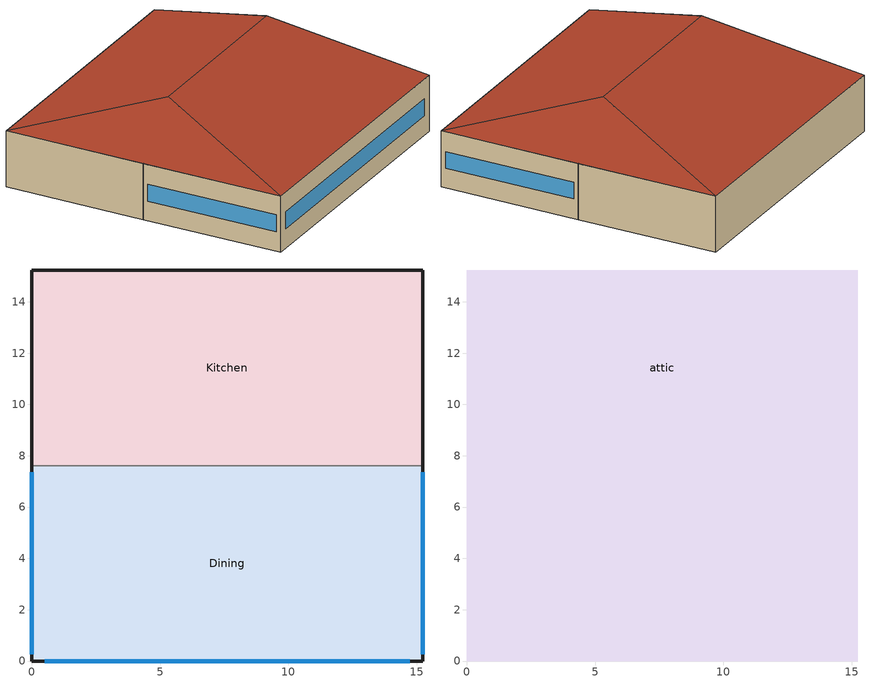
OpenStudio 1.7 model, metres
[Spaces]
Dining
 floor ground: 15.24,7.62 15.24,0 0,0 0,7.62 z0
 wall outside: 0,7.62 0,0 15.24,0 15.24,7.62 z0:3.05
 wall to Kitchen: 15.24,7.62 0,7.62 z0:3.05
 window: 0.51,0 14.73,0 / 15.24,0.25 15.24,7.37 / 0,7.37 0,0.25 z1.07:1.98
Kitchen
 floor ground: 15.24,15.24 15.24,7.62 0,7.62 0,15.24 z0
 wall outside: 15.24,7.62 15.24,15.24 0,15.24 0,7.62 z0:3.05
attic
 floor to Kitchen: 15.24,15.24 15.24,7.62 0,7.62 0,15.24 z3.05
 floor to Dining: 15.24,7.62 15.24,0 0,0 0,7.62 z3.05
 roof outside: 12.7,7.62,5.59 15.24,15.24,3.05 0,15.24,3.05 2.54,7.62,5.59; 2.54,7.62,5.59 0,0,3.05 15.24,0,3.05 12.7,7.62,5.59; 2.54,7.62,5.59 0,15.24,3.05 0,0,3.05; 12.7,7.62,5.59 15.24,0,3.05 15.24,15.24,3.05
[ClimateZones]
Climate Zone Institution Name 1=ASHRAE; Climate Zone Document Name 1=ANSI/ASHRAE Standard 169; Climate Zone Document Year 1=2006; Climate Zone Institution Name 2=CEC; Climate Zone Document Name 2=California Climate Zone Descriptions; Climate Zone Document Year 2=1995
[Building]
Building 1
[Space]
Name | Part of Total Floor Area
Dining; Kitchen | Yes
attic | No
